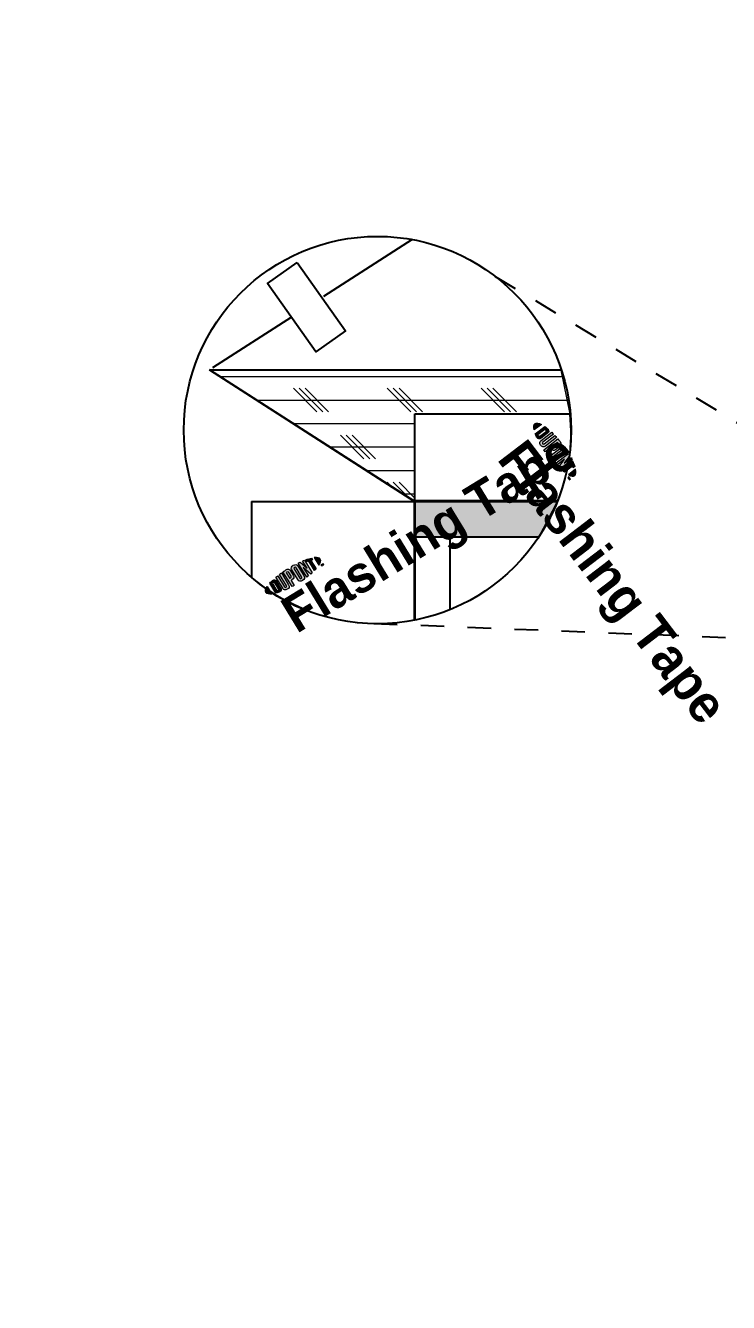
# Model space of a CAD drawing. Header units: inches. Extents: x -24 to 76, y -57 to 19.
# Drawn here: x 42.53 to 46.28, y -2.41 to 4.39 of the extents above; entities that cross this region are included whole.
import ezdxf

# ---------------------------------------------------------------- set-up
doc = ezdxf.new("R2010")
doc.units = ezdxf.units.IN
doc.header["$MEASUREMENT"] = 0
for name, pattern in [('AI-Linetype-54', [0.25, 0.125, -0.125]), ('AI-Linetype-55', [0.25, 0.125, -0.125]), ('AI-Linetype-56', [0.75, 0.5, -0.25])]:
    doc.linetypes.add(name, pattern=pattern)
for name, color, linetype, lineweight in [('.ATI-HATCH', 7, 'Continuous', 0), ('flash hatch', 7, 'Continuous', 0), ('G-ANNO-TTLB', 7, 'Continuous', 0), ('Layer 12', 7, 'Continuous', 0)]:
    doc.layers.add(name, color=color, linetype=linetype, lineweight=lineweight)

# ---------------------------------------------------------------- blocks, each defined once
blk = doc.blocks.new('Block_301')
at = {"layer": 'Layer 12', "true_color": 0x17477e, "transparency": 33554687}
h = blk.add_hatch(color=156, dxfattribs=at)
h.dxf.hatch_style = 2
edge = h.paths.add_edge_path()
edge.add_spline(control_points=[(45.2465, 2.2718), (45.2394, 2.2664), (45.2381, 2.2545), (45.2415, 2.2381), (45.2415, 2.2381), (45.2802, 2.2676), (45.2802, 2.2676), (45.2654, 2.2753), (45.2536, 2.2772), (45.2465, 2.2718)], knot_values=[0, 0, 0, 0, 1, 1, 1, 2, 2, 2, 3, 3, 3, 3], degree=3, periodic=0)
h = blk.add_hatch(color=156, dxfattribs=at)
h.dxf.hatch_style = 2
edge = h.paths.add_edge_path()
edge.add_spline(control_points=[(45.2726, 2.2048), (45.2697, 2.2025), (45.2673, 2.2036), (45.2657, 2.2057), (45.2644, 2.2074), (45.2631, 2.2104), (45.2621, 2.2129), (45.2621, 2.2129), (45.2991, 2.2411), (45.2991, 2.2411), (45.3012, 2.2395), (45.3038, 2.2374), (45.305, 2.2357), (45.3067, 2.2336), (45.307, 2.231), (45.3041, 2.2288), (45.3041, 2.2288), (45.2726, 2.2048), (45.2726, 2.2048)], knot_values=[0, 0, 0, 0, 1, 1, 1, 2, 2, 2, 3, 3, 3, 4, 4, 4, 5, 5, 5, 6, 6, 6, 6], degree=3, periodic=0)
edge = h.paths.add_edge_path()
edge.add_spline(control_points=[(45.3158, 2.2417), (45.3132, 2.245), (45.3085, 2.2491), (45.2992, 2.2558), (45.2992, 2.2558), (45.2479, 2.2167), (45.2479, 2.2167), (45.2514, 2.2072), (45.2545, 2.2003), (45.2571, 2.1969), (45.263, 2.1892), (45.271, 2.1884), (45.2786, 2.1942), (45.2786, 2.1942), (45.3127, 2.2202), (45.3127, 2.2202), (45.3203, 2.226), (45.3217, 2.234), (45.3158, 2.2417)], knot_values=[0, 0, 0, 0, 1, 1, 1, 2, 2, 2, 3, 3, 3, 4, 4, 4, 5, 5, 5, 6, 6, 6, 6], degree=3, periodic=0)
h = blk.add_hatch(color=156, dxfattribs=at)
h.dxf.hatch_style = 2
edge = h.paths.add_edge_path()
edge.add_spline(control_points=[(45.2945, 2.1637), (45.2915, 2.1614), (45.2888, 2.161), (45.2865, 2.1651), (45.2841, 2.1691), (45.2849, 2.1712), (45.2884, 2.1739), (45.2884, 2.1739), (45.3443, 2.2165), (45.3443, 2.2165), (45.3422, 2.2187), (45.3373, 2.2235), (45.3352, 2.2256), (45.3352, 2.2256), (45.2787, 2.1825), (45.2787, 2.1825), (45.2697, 2.1756), (45.2696, 2.1686), (45.2763, 2.1573), (45.2824, 2.147), (45.2916, 2.1449), (45.3016, 2.1525), (45.3016, 2.1525), (45.3613, 2.198), (45.3613, 2.198), (45.3597, 2.1999), (45.3542, 2.206), (45.3524, 2.2079), (45.3524, 2.2079), (45.2945, 2.1637), (45.2945, 2.1637)], knot_values=[0, 0, 0, 0, 1, 1, 1, 2, 2, 2, 3, 3, 3, 4, 4, 4, 5, 5, 5, 6, 6, 6, 7, 7, 7, 8, 8, 8, 9, 9, 9, 10, 10, 10, 10], degree=3, periodic=0)
h = blk.add_hatch(color=156, dxfattribs=at)
h.dxf.hatch_style = 2
edge = h.paths.add_edge_path()
edge.add_spline(control_points=[(45.3484, 2.1439), (45.3451, 2.1415), (45.3426, 2.1414), (45.3393, 2.1456), (45.3393, 2.1456), (45.3365, 2.1493), (45.3365, 2.1493), (45.3365, 2.1493), (45.3662, 2.172), (45.3662, 2.172), (45.3675, 2.1704), (45.3682, 2.1695), (45.3689, 2.1685), (45.3725, 2.1639), (45.3715, 2.1616), (45.3682, 2.1591), (45.3682, 2.1591), (45.3484, 2.1439), (45.3484, 2.1439)], knot_values=[0, 0, 0, 0, 1, 1, 1, 2, 2, 2, 3, 3, 3, 4, 4, 4, 5, 5, 5, 6, 6, 6, 6], degree=3, periodic=0)
edge = h.paths.add_edge_path()
edge.add_spline(control_points=[(45.3799, 2.1759), (45.3785, 2.1777), (45.3732, 2.1843), (45.3681, 2.1901), (45.3681, 2.1901), (45.293, 2.1328), (45.293, 2.1328), (45.2944, 2.1306), (45.2983, 2.1249), (45.3005, 2.1219), (45.3005, 2.1219), (45.3261, 2.1414), (45.3261, 2.1414), (45.3261, 2.1414), (45.3292, 2.1372), (45.3292, 2.1372), (45.3377, 2.1262), (45.3462, 2.1254), (45.3557, 2.1327), (45.3557, 2.1327), (45.3778, 2.1496), (45.3778, 2.1496), (45.3872, 2.1567), (45.3879, 2.1654), (45.3799, 2.1759)], knot_values=[0, 0, 0, 0, 1, 1, 1, 2, 2, 2, 3, 3, 3, 4, 4, 4, 5, 5, 5, 6, 6, 6, 7, 7, 7, 8, 8, 8, 8], degree=3, periodic=0)
h = blk.add_hatch(color=156, dxfattribs=at)
h.dxf.hatch_style = 2
edge = h.paths.add_edge_path()
edge.add_spline(control_points=[(45.3509, 2.0862), (45.3479, 2.0839), (45.3456, 2.0838), (45.3427, 2.0874), (45.3396, 2.0912), (45.3405, 2.0935), (45.3435, 2.0958), (45.3435, 2.0958), (45.3904, 2.1316), (45.3904, 2.1316), (45.3935, 2.1339), (45.396, 2.1342), (45.3988, 2.1302), (45.4015, 2.1264), (45.4007, 2.1242), (45.3977, 2.1219), (45.3977, 2.1219), (45.3509, 2.0862), (45.3509, 2.0862)], knot_values=[0, 0, 0, 0, 1, 1, 1, 2, 2, 2, 3, 3, 3, 4, 4, 4, 5, 5, 5, 6, 6, 6, 6], degree=3, periodic=0)
edge = h.paths.add_edge_path()
edge.add_spline(control_points=[(45.4093, 2.1382), (45.4023, 2.1484), (45.3935, 2.1509), (45.3836, 2.1434), (45.3836, 2.1434), (45.3345, 2.1059), (45.3345, 2.1059), (45.324, 2.0979), (45.3238, 2.0894), (45.3321, 2.0794), (45.3403, 2.0696), (45.3481, 2.0672), (45.3592, 2.0757), (45.3592, 2.0757), (45.4062, 2.1115), (45.4062, 2.1115), (45.4167, 2.1196), (45.4169, 2.1272), (45.4093, 2.1382)], knot_values=[0, 0, 0, 0, 1, 1, 1, 2, 2, 2, 3, 3, 3, 4, 4, 4, 5, 5, 5, 6, 6, 6, 6], degree=3, periodic=0)
h = blk.add_hatch(color=156, dxfattribs=at)
h.dxf.hatch_style = 2
edge = h.paths.add_edge_path()
edge.add_spline(control_points=[(45.4015, 2.0616), (45.4015, 2.0616), (45.4308, 2.1025), (45.4308, 2.1025), (45.4288, 2.106), (45.4263, 2.1102), (45.4243, 2.1133), (45.4243, 2.1133), (45.3522, 2.0583), (45.3522, 2.0583), (45.354, 2.0564), (45.3586, 2.0515), (45.3611, 2.049), (45.3611, 2.049), (45.4029, 2.0823), (45.4029, 2.0823), (45.4029, 2.0823), (45.3716, 2.0388), (45.3716, 2.0388), (45.374, 2.0364), (45.3776, 2.0331), (45.38, 2.0309), (45.38, 2.0309), (45.4434, 2.0793), (45.4434, 2.0793), (45.4419, 2.0823), (45.439, 2.0877), (45.4376, 2.0903), (45.4376, 2.0903), (45.4015, 2.0616), (45.4015, 2.0616)], knot_values=[0, 0, 0, 0, 1, 1, 1, 2, 2, 2, 3, 3, 3, 4, 4, 4, 5, 5, 5, 6, 6, 6, 7, 7, 7, 8, 8, 8, 9, 9, 9, 10, 10, 10, 10], degree=3, periodic=0)
h = blk.add_hatch(color=156, dxfattribs=at)
h.dxf.hatch_style = 2
edge = h.paths.add_edge_path()
edge.add_spline(control_points=[(45.4363, 2.0656), (45.4378, 2.0626), (45.4392, 2.0597), (45.4406, 2.0567), (45.4406, 2.0567), (45.3927, 2.0202), (45.3927, 2.0202), (45.395, 2.0183), (45.3993, 2.0148), (45.4024, 2.0126), (45.4024, 2.0126), (45.4455, 2.0455), (45.4455, 2.0455), (45.4469, 2.0423), (45.4482, 2.0391), (45.4493, 2.0362), (45.4493, 2.0362), (45.4586, 2.0433), (45.4586, 2.0433), (45.4555, 2.0528), (45.4515, 2.0624), (45.4463, 2.0732), (45.4463, 2.0732), (45.4363, 2.0656), (45.4363, 2.0656)], knot_values=[0, 0, 0, 0, 1, 1, 1, 2, 2, 2, 3, 3, 3, 4, 4, 4, 5, 5, 5, 6, 6, 6, 7, 7, 7, 8, 8, 8, 8], degree=3, periodic=0)
h = blk.add_hatch(color=156, dxfattribs=at)
h.dxf.hatch_style = 2
edge = h.paths.add_edge_path()
edge.add_spline(control_points=[(45.4302, 1.9827), (45.4302, 1.9827), (45.4311, 1.9816), (45.4311, 1.9816), (45.4311, 1.9816), (45.4297, 1.9779), (45.4297, 1.9779), (45.4297, 1.9779), (45.4337, 1.9782), (45.4337, 1.9782), (45.4337, 1.9782), (45.4345, 1.9771), (45.4345, 1.9771), (45.4345, 1.9771), (45.4289, 1.9728), (45.4289, 1.9728), (45.4289, 1.9728), (45.4281, 1.9739), (45.4281, 1.9739), (45.4281, 1.9739), (45.4321, 1.9769), (45.4321, 1.9769), (45.4321, 1.9769), (45.4281, 1.9766), (45.4281, 1.9766), (45.4281, 1.9766), (45.428, 1.9767), (45.428, 1.9767), (45.428, 1.9767), (45.4294, 1.9804), (45.4294, 1.9804), (45.4294, 1.9804), (45.4254, 1.9774), (45.4254, 1.9774), (45.4254, 1.9774), (45.4246, 1.9785), (45.4246, 1.9785), (45.4246, 1.9785), (45.4302, 1.9827), (45.4302, 1.9827)], knot_values=[0, 0, 0, 0, 1, 1, 1, 2, 2, 2, 3, 3, 3, 4, 4, 4, 5, 5, 5, 6, 6, 6, 7, 7, 7, 8, 8, 8, 9, 9, 9, 10, 10, 10, 11, 11, 11, 12, 12, 12, 13, 13, 13, 13], degree=3, periodic=0)
edge = h.paths.add_edge_path()
edge.add_spline(control_points=[(45.4262, 1.9859), (45.4262, 1.9859), (45.4249, 1.9877), (45.4249, 1.9877), (45.4249, 1.9877), (45.4259, 1.9884), (45.4259, 1.9884), (45.4259, 1.9884), (45.4293, 1.9839), (45.4293, 1.9839), (45.4293, 1.9839), (45.4283, 1.9832), (45.4283, 1.9832), (45.4283, 1.9832), (45.427, 1.9849), (45.427, 1.9849), (45.427, 1.9849), (45.4224, 1.9814), (45.4224, 1.9814), (45.4224, 1.9814), (45.4216, 1.9824), (45.4216, 1.9824), (45.4216, 1.9824), (45.4262, 1.9859), (45.4262, 1.9859)], knot_values=[0, 0, 0, 0, 1, 1, 1, 2, 2, 2, 3, 3, 3, 4, 4, 4, 5, 5, 5, 6, 6, 6, 7, 7, 7, 8, 8, 8, 8], degree=3, periodic=0)
h = blk.add_hatch(color=156, dxfattribs=at)
h.dxf.hatch_style = 2
edge = h.paths.add_edge_path()
edge.add_spline(control_points=[(45.4578, 1.9949), (45.4507, 1.9894), (45.4388, 1.9913), (45.4239, 1.9989), (45.4239, 1.9989), (45.4627, 2.0285), (45.4627, 2.0285), (45.4662, 2.0122), (45.4648, 2.0002), (45.4578, 1.9949)], knot_values=[0, 0, 0, 0, 1, 1, 1, 2, 2, 2, 3, 3, 3, 3], degree=3, periodic=0)
at = {"layer": 'Layer 12'}
for points, knots in [([(45.2465, 2.2718), (45.2394, 2.2664), (45.2381, 2.2545), (45.2415, 2.2381), (45.2415, 2.2381), (45.2802, 2.2676), (45.2802, 2.2676), (45.2654, 2.2753), (45.2536, 2.2772), (45.2465, 2.2718)], [0, 0, 0, 0, 1, 1, 1, 2, 2, 2, 3, 3, 3, 3]), ([(45.3158, 2.2417), (45.3132, 2.245), (45.3085, 2.2491), (45.2992, 2.2558), (45.2992, 2.2558), (45.2479, 2.2167), (45.2479, 2.2167), (45.2514, 2.2072), (45.2545, 2.2003), (45.2571, 2.1969), (45.263, 2.1892), (45.271, 2.1884), (45.2786, 2.1942), (45.2786, 2.1942), (45.3127, 2.2202), (45.3127, 2.2202), (45.3203, 2.226), (45.3217, 2.234), (45.3158, 2.2417)], [0, 0, 0, 0, 1, 1, 1, 2, 2, 2, 3, 3, 3, 4, 4, 4, 5, 5, 5, 6, 6, 6, 6]), ([(45.2726, 2.2048), (45.2697, 2.2025), (45.2673, 2.2036), (45.2657, 2.2057), (45.2644, 2.2074), (45.2631, 2.2104), (45.2621, 2.2129), (45.2621, 2.2129), (45.2991, 2.2411), (45.2991, 2.2411), (45.3012, 2.2395), (45.3038, 2.2374), (45.305, 2.2357), (45.3067, 2.2336), (45.307, 2.231), (45.3041, 2.2288), (45.3041, 2.2288), (45.2726, 2.2048), (45.2726, 2.2048)], [0, 0, 0, 0, 1, 1, 1, 2, 2, 2, 3, 3, 3, 4, 4, 4, 5, 5, 5, 6, 6, 6, 6]), ([(45.2945, 2.1637), (45.2915, 2.1614), (45.2888, 2.161), (45.2865, 2.1651), (45.2841, 2.1691), (45.2849, 2.1712), (45.2884, 2.1739), (45.2884, 2.1739), (45.3443, 2.2165), (45.3443, 2.2165), (45.3422, 2.2187), (45.3373, 2.2235), (45.3352, 2.2256), (45.3352, 2.2256), (45.2787, 2.1825), (45.2787, 2.1825), (45.2697, 2.1756), (45.2696, 2.1686), (45.2763, 2.1573), (45.2824, 2.147), (45.2916, 2.1449), (45.3016, 2.1525), (45.3016, 2.1525), (45.3613, 2.198), (45.3613, 2.198), (45.3597, 2.1999), (45.3542, 2.206), (45.3524, 2.2079), (45.3524, 2.2079), (45.2945, 2.1637), (45.2945, 2.1637)], [0, 0, 0, 0, 1, 1, 1, 2, 2, 2, 3, 3, 3, 4, 4, 4, 5, 5, 5, 6, 6, 6, 7, 7, 7, 8, 8, 8, 9, 9, 9, 10, 10, 10, 10]), ([(45.3799, 2.1759), (45.3785, 2.1777), (45.3732, 2.1843), (45.3681, 2.1901), (45.3681, 2.1901), (45.293, 2.1328), (45.293, 2.1328), (45.2944, 2.1306), (45.2983, 2.1249), (45.3005, 2.1219), (45.3005, 2.1219), (45.3261, 2.1414), (45.3261, 2.1414), (45.3261, 2.1414), (45.3292, 2.1372), (45.3292, 2.1372), (45.3377, 2.1262), (45.3462, 2.1254), (45.3557, 2.1327), (45.3557, 2.1327), (45.3778, 2.1496), (45.3778, 2.1496), (45.3872, 2.1567), (45.3879, 2.1654), (45.3799, 2.1759)], [0, 0, 0, 0, 1, 1, 1, 2, 2, 2, 3, 3, 3, 4, 4, 4, 5, 5, 5, 6, 6, 6, 7, 7, 7, 8, 8, 8, 8]), ([(45.4093, 2.1382), (45.4023, 2.1484), (45.3935, 2.1509), (45.3836, 2.1434), (45.3836, 2.1434), (45.3345, 2.1059), (45.3345, 2.1059), (45.324, 2.0979), (45.3238, 2.0894), (45.3321, 2.0794), (45.3403, 2.0696), (45.3481, 2.0672), (45.3592, 2.0757), (45.3592, 2.0757), (45.4062, 2.1115), (45.4062, 2.1115), (45.4167, 2.1196), (45.4169, 2.1272), (45.4093, 2.1382)], [0, 0, 0, 0, 1, 1, 1, 2, 2, 2, 3, 3, 3, 4, 4, 4, 5, 5, 5, 6, 6, 6, 6]), ([(45.3484, 2.1439), (45.3451, 2.1415), (45.3426, 2.1414), (45.3393, 2.1456), (45.3393, 2.1456), (45.3365, 2.1493), (45.3365, 2.1493), (45.3365, 2.1493), (45.3662, 2.172), (45.3662, 2.172), (45.3675, 2.1704), (45.3682, 2.1695), (45.3689, 2.1685), (45.3725, 2.1639), (45.3715, 2.1616), (45.3682, 2.1591), (45.3682, 2.1591), (45.3484, 2.1439), (45.3484, 2.1439)], [0, 0, 0, 0, 1, 1, 1, 2, 2, 2, 3, 3, 3, 4, 4, 4, 5, 5, 5, 6, 6, 6, 6]), ([(45.3509, 2.0862), (45.3479, 2.0839), (45.3456, 2.0838), (45.3427, 2.0874), (45.3396, 2.0912), (45.3405, 2.0935), (45.3435, 2.0958), (45.3435, 2.0958), (45.3904, 2.1316), (45.3904, 2.1316), (45.3935, 2.1339), (45.396, 2.1342), (45.3988, 2.1302), (45.4015, 2.1264), (45.4007, 2.1242), (45.3977, 2.1219), (45.3977, 2.1219), (45.3509, 2.0862), (45.3509, 2.0862)], [0, 0, 0, 0, 1, 1, 1, 2, 2, 2, 3, 3, 3, 4, 4, 4, 5, 5, 5, 6, 6, 6, 6]), ([(45.4015, 2.0616), (45.4015, 2.0616), (45.4308, 2.1025), (45.4308, 2.1025), (45.4288, 2.106), (45.4263, 2.1102), (45.4243, 2.1133), (45.4243, 2.1133), (45.3522, 2.0583), (45.3522, 2.0583), (45.354, 2.0564), (45.3586, 2.0515), (45.3611, 2.049), (45.3611, 2.049), (45.4029, 2.0823), (45.4029, 2.0823), (45.4029, 2.0823), (45.3716, 2.0388), (45.3716, 2.0388), (45.374, 2.0364), (45.3776, 2.0331), (45.38, 2.0309), (45.38, 2.0309), (45.4434, 2.0793), (45.4434, 2.0793), (45.4419, 2.0823), (45.439, 2.0877), (45.4376, 2.0903), (45.4376, 2.0903), (45.4015, 2.0616), (45.4015, 2.0616)], [0, 0, 0, 0, 1, 1, 1, 2, 2, 2, 3, 3, 3, 4, 4, 4, 5, 5, 5, 6, 6, 6, 7, 7, 7, 8, 8, 8, 9, 9, 9, 10, 10, 10, 10]), ([(45.4363, 2.0656), (45.4378, 2.0626), (45.4392, 2.0597), (45.4406, 2.0567), (45.4406, 2.0567), (45.3927, 2.0202), (45.3927, 2.0202), (45.395, 2.0183), (45.3993, 2.0148), (45.4024, 2.0126), (45.4024, 2.0126), (45.4455, 2.0455), (45.4455, 2.0455), (45.4469, 2.0423), (45.4482, 2.0391), (45.4493, 2.0362), (45.4493, 2.0362), (45.4586, 2.0433), (45.4586, 2.0433), (45.4555, 2.0528), (45.4515, 2.0624), (45.4463, 2.0732), (45.4463, 2.0732), (45.4363, 2.0656), (45.4363, 2.0656)], [0, 0, 0, 0, 1, 1, 1, 2, 2, 2, 3, 3, 3, 4, 4, 4, 5, 5, 5, 6, 6, 6, 7, 7, 7, 8, 8, 8, 8]), ([(45.4262, 1.9859), (45.4262, 1.9859), (45.4249, 1.9877), (45.4249, 1.9877), (45.4249, 1.9877), (45.4259, 1.9884), (45.4259, 1.9884), (45.4259, 1.9884), (45.4293, 1.9839), (45.4293, 1.9839), (45.4293, 1.9839), (45.4283, 1.9832), (45.4283, 1.9832), (45.4283, 1.9832), (45.427, 1.9849), (45.427, 1.9849), (45.427, 1.9849), (45.4224, 1.9814), (45.4224, 1.9814), (45.4224, 1.9814), (45.4216, 1.9824), (45.4216, 1.9824), (45.4216, 1.9824), (45.4262, 1.9859), (45.4262, 1.9859)], [0, 0, 0, 0, 1, 1, 1, 2, 2, 2, 3, 3, 3, 4, 4, 4, 5, 5, 5, 6, 6, 6, 7, 7, 7, 8, 8, 8, 8]), ([(45.4578, 1.9949), (45.4507, 1.9894), (45.4388, 1.9913), (45.4239, 1.9989), (45.4239, 1.9989), (45.4627, 2.0285), (45.4627, 2.0285), (45.4662, 2.0122), (45.4648, 2.0002), (45.4578, 1.9949)], [0, 0, 0, 0, 1, 1, 1, 2, 2, 2, 3, 3, 3, 3]), ([(45.4302, 1.9827), (45.4302, 1.9827), (45.4311, 1.9816), (45.4311, 1.9816), (45.4311, 1.9816), (45.4297, 1.9779), (45.4297, 1.9779), (45.4297, 1.9779), (45.4337, 1.9782), (45.4337, 1.9782), (45.4337, 1.9782), (45.4345, 1.9771), (45.4345, 1.9771), (45.4345, 1.9771), (45.4289, 1.9728), (45.4289, 1.9728), (45.4289, 1.9728), (45.4281, 1.9739), (45.4281, 1.9739), (45.4281, 1.9739), (45.4321, 1.9769), (45.4321, 1.9769), (45.4321, 1.9769), (45.4281, 1.9766), (45.4281, 1.9766), (45.4281, 1.9766), (45.428, 1.9767), (45.428, 1.9767), (45.428, 1.9767), (45.4294, 1.9804), (45.4294, 1.9804), (45.4294, 1.9804), (45.4254, 1.9774), (45.4254, 1.9774), (45.4254, 1.9774), (45.4246, 1.9785), (45.4246, 1.9785), (45.4246, 1.9785), (45.4302, 1.9827), (45.4302, 1.9827)], [0, 0, 0, 0, 1, 1, 1, 2, 2, 2, 3, 3, 3, 4, 4, 4, 5, 5, 5, 6, 6, 6, 7, 7, 7, 8, 8, 8, 9, 9, 9, 10, 10, 10, 11, 11, 11, 12, 12, 12, 13, 13, 13, 13])]:
    blk.add_open_spline(points, degree=3, knots=knots, dxfattribs=at)
blk = doc.blocks.new('Block_300')
at = {"layer": 'Layer 12'}
blk.add_blockref('Block_301', (0, 0), dxfattribs=at)
at = {"layer": 'Layer 12', "insert": (44.9907, 2.0453), "char_height": 0.2, "attachment_point": 7, "rotation": 307.33537}
blk.add_mtext('\\C156;\\c8275735;\\FDiodrum Semibold|b1|i0|c1;\\H0.199716;\\W1.000001;Flashing Tape', dxfattribs=at)
blk = doc.blocks.new('Block_299')
at = {"layer": 'Layer 12'}
blk.add_open_spline([(45.3652, 1.8645), (45.3652, 1.8645), (44.6059, 1.8645), (44.6059, 1.8645), (44.6059, 1.8645), (44.6059, 2.3237), (44.6059, 2.3237), (44.6059, 2.3237), (45.4308, 2.3237), (45.4308, 2.3237), (45.448, 2.163), (45.4259, 1.9884), (45.3652, 1.8645)], degree=3, knots=[0, 0, 0, 0, 1, 1, 1, 2, 2, 2, 3, 3, 3, 4, 4, 4, 4], dxfattribs=at)
blk.add_blockref('Block_300', (0, 0), dxfattribs=at)
blk = doc.blocks.new('Block_503')
at = {"layer": '.ATI-HATCH'}
blk.add_lwpolyline([(45.4333, 2.3216), (45.3856, 2.5566), (43.512, 2.5566), (44.6048, 1.8549), (44.6048, 2.3216)], close=True, dxfattribs=at)
at = {"layer": '.ATI-HATCH', "color": 243, "lineweight": 0, "true_color": 0xcc667f}
for points in [[(43.5653, 2.5224), (43.5653, 2.5224), (45.3961, 2.5224), (45.3961, 2.5224)], [(44.0846, 2.3349), (44.0846, 2.3349), (43.9596, 2.4599), (43.9596, 2.4599)], [(44.1159, 2.3349), (44.1159, 2.3349), (43.9909, 2.4599), (43.9909, 2.4599)], [(44.1471, 2.3349), (44.1471, 2.3349), (44.0221, 2.4599), (44.0221, 2.4599)], [(44.5846, 2.3349), (44.5846, 2.3349), (44.4596, 2.4599), (44.4596, 2.4599)], [(44.6159, 2.3349), (44.6159, 2.3349), (44.4909, 2.4599), (44.4909, 2.4599)], [(44.6471, 2.3349), (44.6471, 2.3349), (44.5221, 2.4599), (44.5221, 2.4599)], [(45.0846, 2.3349), (45.0846, 2.3349), (44.9596, 2.4599), (44.9596, 2.4599)], [(45.1159, 2.3349), (45.1159, 2.3349), (44.9909, 2.4599), (44.9909, 2.4599)], [(45.1471, 2.3349), (45.1471, 2.3349), (45.0221, 2.4599), (45.0221, 2.4599)], [(43.76, 2.3974), (43.76, 2.3974), (45.4241, 2.3974), (45.4241, 2.3974)], [(43.9547, 2.2724), (43.9547, 2.2724), (44.6048, 2.2724), (44.6048, 2.2724)], [(44.3346, 2.0849), (44.3346, 2.0849), (44.2096, 2.2099), (44.2096, 2.2099)], [(44.3659, 2.0849), (44.3659, 2.0849), (44.2409, 2.2099), (44.2409, 2.2099)], [(44.3971, 2.0849), (44.3971, 2.0849), (44.2721, 2.2099), (44.2721, 2.2099)], [(44.1493, 2.1474), (44.1493, 2.1474), (44.6048, 2.1474), (44.6048, 2.1474)], [(44.344, 2.0224), (44.344, 2.0224), (44.6048, 2.0224), (44.6048, 2.0224)], [(44.4923, 1.9271), (44.4923, 1.9271), (44.4596, 1.9599), (44.4596, 1.9599)], [(44.5797, 1.8711), (44.5797, 1.8711), (44.4909, 1.9599), (44.4909, 1.9599)], [(44.6048, 1.8771), (44.6048, 1.8771), (44.5221, 1.9599), (44.5221, 1.9599)], [(44.5387, 1.8974), (44.5387, 1.8974), (44.6048, 1.8974), (44.6048, 1.8974)]]:
    blk.add_open_spline(points, degree=3, dxfattribs=at)
blk = doc.blocks.new('Block_524')
at = {"layer": '.ATI-HATCH', "true_color": 0x17477e, "transparency": 33554687}
h = blk.add_hatch(color=156, dxfattribs=at)
h.dxf.hatch_style = 2
edge = h.paths.add_edge_path()
edge.add_spline(control_points=[(43.947, 1.4589), (43.9491, 1.4555), (43.949, 1.453), (43.9445, 1.4503), (43.9445, 1.4503), (43.9406, 1.4479), (43.9406, 1.4479), (43.9406, 1.4479), (43.9216, 1.479), (43.9216, 1.479), (43.9233, 1.4801), (43.9242, 1.4807), (43.9252, 1.4813), (43.9301, 1.4843), (43.9322, 1.4831), (43.9344, 1.4796), (43.9344, 1.4796), (43.947, 1.4589), (43.947, 1.4589)], knot_values=[0, 0, 0, 0, 1, 1, 1, 2, 2, 2, 3, 3, 3, 4, 4, 4, 5, 5, 5, 6, 6, 6, 6], degree=3, periodic=0)
edge = h.paths.add_edge_path()
edge.add_spline(control_points=[(43.9192, 1.4927), (43.9172, 1.4916), (43.9104, 1.487), (43.9041, 1.4827), (43.9041, 1.4827), (43.9523, 1.4039), (43.9523, 1.4039), (43.9545, 1.4051), (43.9605, 1.4083), (43.9637, 1.4102), (43.9637, 1.4102), (43.9473, 1.4369), (43.9473, 1.4369), (43.9473, 1.4369), (43.9516, 1.4396), (43.9516, 1.4396), (43.9632, 1.4467), (43.9648, 1.4548), (43.9587, 1.4649), (43.9587, 1.4649), (43.9446, 1.4881), (43.9446, 1.4881), (43.9386, 1.4979), (43.9302, 1.4994), (43.9192, 1.4927)], knot_values=[0, 0, 0, 0, 1, 1, 1, 2, 2, 2, 3, 3, 3, 4, 4, 4, 5, 5, 5, 6, 6, 6, 7, 7, 7, 8, 8, 8, 8], degree=3, periodic=0)
h = blk.add_hatch(color=156, dxfattribs=at)
h.dxf.hatch_style = 2
edge = h.paths.add_edge_path()
edge.add_spline(control_points=[(44.0034, 1.4555), (44.0053, 1.4524), (44.0053, 1.4501), (44.0014, 1.4476), (43.9974, 1.445), (43.9953, 1.4461), (43.9933, 1.4493), (43.9933, 1.4493), (43.9633, 1.4985), (43.9633, 1.4985), (43.9613, 1.5017), (43.9613, 1.5041), (43.9654, 1.5065), (43.9694, 1.5088), (43.9715, 1.5077), (43.9734, 1.5046), (43.9734, 1.5046), (44.0034, 1.4555), (44.0034, 1.4555)], knot_values=[0, 0, 0, 0, 1, 1, 1, 2, 2, 2, 3, 3, 3, 4, 4, 4, 5, 5, 5, 6, 6, 6, 6], degree=3, periodic=0)
edge = h.paths.add_edge_path()
edge.add_spline(control_points=[(43.9587, 1.5175), (43.9481, 1.5117), (43.9448, 1.5035), (43.9511, 1.4931), (43.9511, 1.4931), (43.9826, 1.4415), (43.9826, 1.4415), (43.9893, 1.4306), (43.9976, 1.4295), (44.0082, 1.4366), (44.0185, 1.4435), (44.0216, 1.4509), (44.0144, 1.4626), (44.0144, 1.4626), (43.9844, 1.5118), (43.9844, 1.5118), (43.9776, 1.5229), (43.9702, 1.5238), (43.9587, 1.5175)], knot_values=[0, 0, 0, 0, 1, 1, 1, 2, 2, 2, 3, 3, 3, 4, 4, 4, 5, 5, 5, 6, 6, 6, 6], degree=3, periodic=0)
h = blk.add_hatch(color=156, dxfattribs=at)
h.dxf.hatch_style = 2
edge = h.paths.add_edge_path()
edge.add_spline(control_points=[(44.0324, 1.5022), (44.0324, 1.5022), (43.9956, 1.5348), (43.9956, 1.5348), (43.992, 1.5332), (43.9877, 1.5312), (43.9844, 1.5296), (43.9844, 1.5296), (44.0306, 1.4539), (44.0306, 1.4539), (44.0327, 1.4555), (44.0379, 1.4595), (44.0405, 1.4617), (44.0405, 1.4617), (44.0124, 1.5057), (44.0124, 1.5057), (44.0124, 1.5057), (44.0516, 1.4708), (44.0516, 1.4708), (44.0541, 1.4729), (44.0577, 1.4761), (44.06, 1.4782), (44.06, 1.4782), (44.0194, 1.5447), (44.0194, 1.5447), (44.0163, 1.5435), (44.0108, 1.5413), (44.0082, 1.5402), (44.0082, 1.5402), (44.0324, 1.5022), (44.0324, 1.5022)], knot_values=[0, 0, 0, 0, 1, 1, 1, 2, 2, 2, 3, 3, 3, 4, 4, 4, 5, 5, 5, 6, 6, 6, 7, 7, 7, 8, 8, 8, 9, 9, 9, 10, 10, 10, 10], degree=3, periodic=0)
h = blk.add_hatch(color=156, dxfattribs=at)
h.dxf.hatch_style = 2
edge = h.paths.add_edge_path()
edge.add_spline(control_points=[(44.032, 1.5364), (44.0351, 1.5376), (44.0381, 1.5387), (44.0411, 1.5397), (44.0411, 1.5397), (44.0718, 1.4894), (44.0718, 1.4894), (44.0739, 1.4915), (44.0776, 1.4954), (44.0801, 1.4981), (44.0801, 1.4981), (44.0524, 1.5434), (44.0524, 1.5434), (44.0558, 1.5444), (44.0589, 1.5453), (44.0619, 1.5461), (44.0619, 1.5461), (44.0559, 1.5558), (44.0559, 1.5558), (44.0464, 1.5538), (44.0367, 1.5509), (44.0256, 1.5469), (44.0256, 1.5469), (44.032, 1.5364), (44.032, 1.5364)], knot_values=[0, 0, 0, 0, 1, 1, 1, 2, 2, 2, 3, 3, 3, 4, 4, 4, 5, 5, 5, 6, 6, 6, 7, 7, 7, 8, 8, 8, 8], degree=3, periodic=0)
h = blk.add_hatch(color=156, dxfattribs=at)
h.dxf.hatch_style = 2
edge = h.paths.add_edge_path()
edge.add_spline(control_points=[(44.1029, 1.5502), (44.1075, 1.5428), (44.1045, 1.5314), (44.0956, 1.5177), (44.0956, 1.5177), (44.0707, 1.5583), (44.0707, 1.5583), (44.087, 1.5601), (44.0984, 1.5576), (44.1029, 1.5502)], knot_values=[0, 0, 0, 0, 1, 1, 1, 2, 2, 2, 3, 3, 3, 3], degree=3, periodic=0)
h = blk.add_hatch(color=156, dxfattribs=at)
h.dxf.hatch_style = 2
edge = h.paths.add_edge_path()
edge.add_spline(control_points=[(44.112, 1.5222), (44.112, 1.5222), (44.1132, 1.5229), (44.1132, 1.5229), (44.1132, 1.5229), (44.1166, 1.5212), (44.1166, 1.5212), (44.1166, 1.5212), (44.1167, 1.5251), (44.1167, 1.5251), (44.1167, 1.5251), (44.1178, 1.5258), (44.1178, 1.5258), (44.1178, 1.5258), (44.1214, 1.5199), (44.1214, 1.5199), (44.1214, 1.5199), (44.1203, 1.5193), (44.1203, 1.5193), (44.1203, 1.5193), (44.1178, 1.5234), (44.1178, 1.5234), (44.1178, 1.5234), (44.1177, 1.5195), (44.1177, 1.5195), (44.1177, 1.5195), (44.1176, 1.5195), (44.1176, 1.5195), (44.1176, 1.5195), (44.1141, 1.5211), (44.1141, 1.5211), (44.1141, 1.5211), (44.1166, 1.517), (44.1166, 1.517), (44.1166, 1.517), (44.1155, 1.5163), (44.1155, 1.5163), (44.1155, 1.5163), (44.112, 1.5222), (44.112, 1.5222)], knot_values=[0, 0, 0, 0, 1, 1, 1, 2, 2, 2, 3, 3, 3, 4, 4, 4, 5, 5, 5, 6, 6, 6, 7, 7, 7, 8, 8, 8, 9, 9, 9, 10, 10, 10, 11, 11, 11, 12, 12, 12, 13, 13, 13, 13], degree=3, periodic=0)
edge = h.paths.add_edge_path()
edge.add_spline(control_points=[(44.1084, 1.5186), (44.1084, 1.5186), (44.1066, 1.5175), (44.1066, 1.5175), (44.1066, 1.5175), (44.106, 1.5185), (44.106, 1.5185), (44.106, 1.5185), (44.1107, 1.5214), (44.1107, 1.5214), (44.1107, 1.5214), (44.1113, 1.5204), (44.1113, 1.5204), (44.1113, 1.5204), (44.1095, 1.5193), (44.1095, 1.5193), (44.1095, 1.5193), (44.1125, 1.5145), (44.1125, 1.5145), (44.1125, 1.5145), (44.1114, 1.5138), (44.1114, 1.5138), (44.1114, 1.5138), (44.1084, 1.5186), (44.1084, 1.5186)], knot_values=[0, 0, 0, 0, 1, 1, 1, 2, 2, 2, 3, 3, 3, 4, 4, 4, 5, 5, 5, 6, 6, 6, 7, 7, 7, 8, 8, 8, 8], degree=3, periodic=0)
h = blk.add_hatch(color=156, dxfattribs=at)
h.dxf.hatch_style = 2
edge = h.paths.add_edge_path()
edge.add_spline(control_points=[(43.8803, 1.3914), (43.8822, 1.3883), (43.881, 1.3861), (43.8787, 1.3847), (43.877, 1.3837), (43.8739, 1.3827), (43.8713, 1.3819), (43.8713, 1.3819), (43.8476, 1.4207), (43.8476, 1.4207), (43.8495, 1.4227), (43.8518, 1.4249), (43.8535, 1.426), (43.8558, 1.4274), (43.8583, 1.4275), (43.8602, 1.4244), (43.8602, 1.4244), (43.8803, 1.3914), (43.8803, 1.3914)], knot_values=[0, 0, 0, 0, 1, 1, 1, 2, 2, 2, 3, 3, 3, 4, 4, 4, 5, 5, 5, 6, 6, 6, 6], degree=3, periodic=0)
edge = h.paths.add_edge_path()
edge.add_spline(control_points=[(43.8488, 1.437), (43.8453, 1.4349), (43.8408, 1.4307), (43.8334, 1.4223), (43.8334, 1.4223), (43.8662, 1.3685), (43.8662, 1.3685), (43.8758, 1.371), (43.8829, 1.3733), (43.8864, 1.3755), (43.8945, 1.3804), (43.896, 1.3882), (43.8912, 1.3961), (43.8912, 1.3961), (43.8693, 1.4319), (43.8693, 1.4319), (43.8645, 1.4398), (43.8569, 1.442), (43.8488, 1.437)], knot_values=[0, 0, 0, 0, 1, 1, 1, 2, 2, 2, 3, 3, 3, 4, 4, 4, 5, 5, 5, 6, 6, 6, 6], degree=3, periodic=0)
h = blk.add_hatch(color=156, dxfattribs=at)
h.dxf.hatch_style = 2
edge = h.paths.add_edge_path()
edge.add_spline(control_points=[(43.9224, 1.4085), (43.9243, 1.4054), (43.9244, 1.4027), (43.9203, 1.4008), (43.9162, 1.399), (43.9142, 1.4), (43.9119, 1.4036), (43.9119, 1.4036), (43.8761, 1.4622), (43.8761, 1.4622), (43.8738, 1.4604), (43.8686, 1.4561), (43.8664, 1.4543), (43.8664, 1.4543), (43.9026, 1.3951), (43.9026, 1.3951), (43.9083, 1.3856), (43.9152, 1.3848), (43.9268, 1.3902), (43.9374, 1.3951), (43.9405, 1.4038), (43.934, 1.4143), (43.934, 1.4143), (43.8958, 1.4769), (43.8958, 1.4769), (43.8938, 1.4755), (43.8874, 1.4708), (43.8853, 1.4692), (43.8853, 1.4692), (43.9224, 1.4085), (43.9224, 1.4085)], knot_values=[0, 0, 0, 0, 1, 1, 1, 2, 2, 2, 3, 3, 3, 4, 4, 4, 5, 5, 5, 6, 6, 6, 7, 7, 7, 8, 8, 8, 9, 9, 9, 10, 10, 10, 10], degree=3, periodic=0)
h = blk.add_hatch(color=156, dxfattribs=at)
h.dxf.hatch_style = 2
edge = h.paths.add_edge_path()
edge.add_spline(control_points=[(43.8125, 1.3728), (43.8171, 1.3653), (43.8285, 1.3628), (43.8448, 1.3645), (43.8448, 1.3645), (43.82, 1.4051), (43.82, 1.4051), (43.811, 1.3915), (43.808, 1.3802), (43.8125, 1.3728)], knot_values=[0, 0, 0, 0, 1, 1, 1, 2, 2, 2, 3, 3, 3, 3], degree=3, periodic=0)
at = {"layer": '.ATI-HATCH'}
for points, knots in [([(43.9192, 1.4927), (43.9172, 1.4916), (43.9104, 1.487), (43.9041, 1.4827), (43.9041, 1.4827), (43.9523, 1.4039), (43.9523, 1.4039), (43.9545, 1.4051), (43.9605, 1.4083), (43.9637, 1.4102), (43.9637, 1.4102), (43.9473, 1.4369), (43.9473, 1.4369), (43.9473, 1.4369), (43.9516, 1.4396), (43.9516, 1.4396), (43.9632, 1.4467), (43.9648, 1.4548), (43.9587, 1.4649), (43.9587, 1.4649), (43.9446, 1.4881), (43.9446, 1.4881), (43.9386, 1.4979), (43.9302, 1.4994), (43.9192, 1.4927)], [0, 0, 0, 0, 1, 1, 1, 2, 2, 2, 3, 3, 3, 4, 4, 4, 5, 5, 5, 6, 6, 6, 7, 7, 7, 8, 8, 8, 8]), ([(43.9587, 1.5175), (43.9481, 1.5117), (43.9448, 1.5035), (43.9511, 1.4931), (43.9511, 1.4931), (43.9826, 1.4415), (43.9826, 1.4415), (43.9893, 1.4306), (43.9976, 1.4295), (44.0082, 1.4366), (44.0185, 1.4435), (44.0216, 1.4509), (44.0144, 1.4626), (44.0144, 1.4626), (43.9844, 1.5118), (43.9844, 1.5118), (43.9776, 1.5229), (43.9702, 1.5238), (43.9587, 1.5175)], [0, 0, 0, 0, 1, 1, 1, 2, 2, 2, 3, 3, 3, 4, 4, 4, 5, 5, 5, 6, 6, 6, 6]), ([(44.0034, 1.4555), (44.0053, 1.4524), (44.0053, 1.4501), (44.0014, 1.4476), (43.9974, 1.445), (43.9953, 1.4461), (43.9933, 1.4493), (43.9933, 1.4493), (43.9633, 1.4985), (43.9633, 1.4985), (43.9613, 1.5017), (43.9613, 1.5041), (43.9654, 1.5065), (43.9694, 1.5088), (43.9715, 1.5077), (43.9734, 1.5046), (43.9734, 1.5046), (44.0034, 1.4555), (44.0034, 1.4555)], [0, 0, 0, 0, 1, 1, 1, 2, 2, 2, 3, 3, 3, 4, 4, 4, 5, 5, 5, 6, 6, 6, 6]), ([(44.0324, 1.5022), (44.0324, 1.5022), (43.9956, 1.5348), (43.9956, 1.5348), (43.992, 1.5332), (43.9877, 1.5312), (43.9844, 1.5296), (43.9844, 1.5296), (44.0306, 1.4539), (44.0306, 1.4539), (44.0327, 1.4555), (44.0379, 1.4595), (44.0405, 1.4617), (44.0405, 1.4617), (44.0124, 1.5057), (44.0124, 1.5057), (44.0124, 1.5057), (44.0516, 1.4708), (44.0516, 1.4708), (44.0541, 1.4729), (44.0577, 1.4761), (44.06, 1.4782), (44.06, 1.4782), (44.0194, 1.5447), (44.0194, 1.5447), (44.0163, 1.5435), (44.0108, 1.5413), (44.0082, 1.5402), (44.0082, 1.5402), (44.0324, 1.5022), (44.0324, 1.5022)], [0, 0, 0, 0, 1, 1, 1, 2, 2, 2, 3, 3, 3, 4, 4, 4, 5, 5, 5, 6, 6, 6, 7, 7, 7, 8, 8, 8, 9, 9, 9, 10, 10, 10, 10]), ([(44.032, 1.5364), (44.0351, 1.5376), (44.0381, 1.5387), (44.0411, 1.5397), (44.0411, 1.5397), (44.0718, 1.4894), (44.0718, 1.4894), (44.0739, 1.4915), (44.0776, 1.4954), (44.0801, 1.4981), (44.0801, 1.4981), (44.0524, 1.5434), (44.0524, 1.5434), (44.0558, 1.5444), (44.0589, 1.5453), (44.0619, 1.5461), (44.0619, 1.5461), (44.0559, 1.5558), (44.0559, 1.5558), (44.0464, 1.5538), (44.0367, 1.5509), (44.0256, 1.5469), (44.0256, 1.5469), (44.032, 1.5364), (44.032, 1.5364)], [0, 0, 0, 0, 1, 1, 1, 2, 2, 2, 3, 3, 3, 4, 4, 4, 5, 5, 5, 6, 6, 6, 7, 7, 7, 8, 8, 8, 8]), ([(44.1029, 1.5502), (44.1075, 1.5428), (44.1045, 1.5314), (44.0956, 1.5177), (44.0956, 1.5177), (44.0707, 1.5583), (44.0707, 1.5583), (44.087, 1.5601), (44.0984, 1.5576), (44.1029, 1.5502)], [0, 0, 0, 0, 1, 1, 1, 2, 2, 2, 3, 3, 3, 3]), ([(44.1084, 1.5186), (44.1084, 1.5186), (44.1066, 1.5175), (44.1066, 1.5175), (44.1066, 1.5175), (44.106, 1.5185), (44.106, 1.5185), (44.106, 1.5185), (44.1107, 1.5214), (44.1107, 1.5214), (44.1107, 1.5214), (44.1113, 1.5204), (44.1113, 1.5204), (44.1113, 1.5204), (44.1095, 1.5193), (44.1095, 1.5193), (44.1095, 1.5193), (44.1125, 1.5145), (44.1125, 1.5145), (44.1125, 1.5145), (44.1114, 1.5138), (44.1114, 1.5138), (44.1114, 1.5138), (44.1084, 1.5186), (44.1084, 1.5186)], [0, 0, 0, 0, 1, 1, 1, 2, 2, 2, 3, 3, 3, 4, 4, 4, 5, 5, 5, 6, 6, 6, 7, 7, 7, 8, 8, 8, 8]), ([(44.112, 1.5222), (44.112, 1.5222), (44.1132, 1.5229), (44.1132, 1.5229), (44.1132, 1.5229), (44.1166, 1.5212), (44.1166, 1.5212), (44.1166, 1.5212), (44.1167, 1.5251), (44.1167, 1.5251), (44.1167, 1.5251), (44.1178, 1.5258), (44.1178, 1.5258), (44.1178, 1.5258), (44.1214, 1.5199), (44.1214, 1.5199), (44.1214, 1.5199), (44.1203, 1.5193), (44.1203, 1.5193), (44.1203, 1.5193), (44.1178, 1.5234), (44.1178, 1.5234), (44.1178, 1.5234), (44.1177, 1.5195), (44.1177, 1.5195), (44.1177, 1.5195), (44.1176, 1.5195), (44.1176, 1.5195), (44.1176, 1.5195), (44.1141, 1.5211), (44.1141, 1.5211), (44.1141, 1.5211), (44.1166, 1.517), (44.1166, 1.517), (44.1166, 1.517), (44.1155, 1.5163), (44.1155, 1.5163), (44.1155, 1.5163), (44.112, 1.5222), (44.112, 1.5222)], [0, 0, 0, 0, 1, 1, 1, 2, 2, 2, 3, 3, 3, 4, 4, 4, 5, 5, 5, 6, 6, 6, 7, 7, 7, 8, 8, 8, 9, 9, 9, 10, 10, 10, 11, 11, 11, 12, 12, 12, 13, 13, 13, 13]), ([(43.8488, 1.437), (43.8453, 1.4349), (43.8408, 1.4307), (43.8334, 1.4223), (43.8334, 1.4223), (43.8662, 1.3685), (43.8662, 1.3685), (43.8758, 1.371), (43.8829, 1.3733), (43.8864, 1.3755), (43.8945, 1.3804), (43.896, 1.3882), (43.8912, 1.3961), (43.8912, 1.3961), (43.8693, 1.4319), (43.8693, 1.4319), (43.8645, 1.4398), (43.8569, 1.442), (43.8488, 1.437)], [0, 0, 0, 0, 1, 1, 1, 2, 2, 2, 3, 3, 3, 4, 4, 4, 5, 5, 5, 6, 6, 6, 6]), ([(43.9224, 1.4085), (43.9243, 1.4054), (43.9244, 1.4027), (43.9203, 1.4008), (43.9162, 1.399), (43.9142, 1.4), (43.9119, 1.4036), (43.9119, 1.4036), (43.8761, 1.4622), (43.8761, 1.4622), (43.8738, 1.4604), (43.8686, 1.4561), (43.8664, 1.4543), (43.8664, 1.4543), (43.9026, 1.3951), (43.9026, 1.3951), (43.9083, 1.3856), (43.9152, 1.3848), (43.9268, 1.3902), (43.9374, 1.3951), (43.9405, 1.4038), (43.934, 1.4143), (43.934, 1.4143), (43.8958, 1.4769), (43.8958, 1.4769), (43.8938, 1.4755), (43.8874, 1.4708), (43.8853, 1.4692), (43.8853, 1.4692), (43.9224, 1.4085), (43.9224, 1.4085)], [0, 0, 0, 0, 1, 1, 1, 2, 2, 2, 3, 3, 3, 4, 4, 4, 5, 5, 5, 6, 6, 6, 7, 7, 7, 8, 8, 8, 9, 9, 9, 10, 10, 10, 10]), ([(43.947, 1.4589), (43.9491, 1.4555), (43.949, 1.453), (43.9445, 1.4503), (43.9445, 1.4503), (43.9406, 1.4479), (43.9406, 1.4479), (43.9406, 1.4479), (43.9216, 1.479), (43.9216, 1.479), (43.9233, 1.4801), (43.9242, 1.4807), (43.9252, 1.4813), (43.9301, 1.4843), (43.9322, 1.4831), (43.9344, 1.4796), (43.9344, 1.4796), (43.947, 1.4589), (43.947, 1.4589)], [0, 0, 0, 0, 1, 1, 1, 2, 2, 2, 3, 3, 3, 4, 4, 4, 5, 5, 5, 6, 6, 6, 6]), ([(43.8125, 1.3728), (43.8171, 1.3653), (43.8285, 1.3628), (43.8448, 1.3645), (43.8448, 1.3645), (43.82, 1.4051), (43.82, 1.4051), (43.811, 1.3915), (43.808, 1.3802), (43.8125, 1.3728)], [0, 0, 0, 0, 1, 1, 1, 2, 2, 2, 3, 3, 3, 3]), ([(43.8803, 1.3914), (43.8822, 1.3883), (43.881, 1.3861), (43.8787, 1.3847), (43.877, 1.3837), (43.8739, 1.3827), (43.8713, 1.3819), (43.8713, 1.3819), (43.8476, 1.4207), (43.8476, 1.4207), (43.8495, 1.4227), (43.8518, 1.4249), (43.8535, 1.426), (43.8558, 1.4274), (43.8583, 1.4275), (43.8602, 1.4244), (43.8602, 1.4244), (43.8803, 1.3914), (43.8803, 1.3914)], [0, 0, 0, 0, 1, 1, 1, 2, 2, 2, 3, 3, 3, 4, 4, 4, 5, 5, 5, 6, 6, 6, 6])]:
    blk.add_open_spline(points, degree=3, knots=knots, dxfattribs=at)
blk = doc.blocks.new('Block_523')
at = {"layer": '.ATI-HATCH'}
blk.add_blockref('Block_524', (0, 0), dxfattribs=at)
at = {"layer": '.ATI-HATCH', "insert": (44.0083, 1.1002), "char_height": 0.2, "attachment_point": 7, "rotation": 31.42264}
blk.add_mtext('\\C156;\\c8275735;\\FDiodrum Semibold|b1|i0|c1;\\H0.195113;\\W1.000006;Flashing Tape', dxfattribs=at)
blk = doc.blocks.new('Block_522')
at = {"layer": '.ATI-HATCH'}
blk.add_open_spline([(44.6035, 1.2273), (44.2843, 1.1676), (43.9542, 1.2538), (43.7362, 1.4541), (43.7362, 1.4541), (43.7362, 1.857), (43.7362, 1.857), (43.7362, 1.857), (44.6035, 1.857), (44.6035, 1.857), (44.6035, 1.857), (44.6035, 1.2273), (44.6035, 1.2273)], degree=3, knots=[0, 0, 0, 0, 1, 1, 1, 2, 2, 2, 3, 3, 3, 4, 4, 4, 4], dxfattribs=at)
blk.add_blockref('Block_523', (0, 0), dxfattribs=at)

msp = doc.modelspace()

# ---------------------------------------------------------------- hatches: boundary and pattern name
at = {"layer": 'flash hatch', "true_color": 0xcc667f, "transparency": 33554483}
msp.add_hatch(color=243, dxfattribs=at).paths.add_polyline_path([(45.3641, 1.8549), (44.6048, 1.8549), (44.6048, 1.6674), (45.2664, 1.6674)])
at = {"layer": 'G-ANNO-TTLB', "true_color": 0xff00ff, "transparency": 33554687}
h = msp.add_hatch(color=6, dxfattribs=at)
edge = h.paths.add_edge_path()
edge.add_spline(control_points=[(71.2893, -15.0744), (71.2893, -15.0744), (30.6016, -15.0744), (30.6016, -15.0744), (30.6016, -15.0744), (30.6016, 19.0506), (30.6016, 19.0506), (30.6016, 19.0506), (71.2893, 19.0506), (71.2893, 19.0506), (71.2893, 19.0506), (71.2893, -15.0744), (71.2893, -15.0744)], knot_values=[0, 0, 0, 0, 1, 1, 1, 2, 2, 2, 3, 3, 3, 4, 4, 4, 4], degree=3, periodic=0)
edge = h.paths.add_edge_path()
edge.add_spline(control_points=[(30.7266, 18.9256), (30.7266, 18.9256), (30.7266, -14.9494), (30.7266, -14.9494), (30.7266, -14.9494), (71.1643, -14.9494), (71.1643, -14.9494), (71.1643, -14.9494), (71.1643, 18.9256), (71.1643, 18.9256), (71.1643, 18.9256), (30.7266, 18.9256), (30.7266, 18.9256)], knot_values=[0, 0, 0, 0, 1, 1, 1, 2, 2, 2, 3, 3, 3, 4, 4, 4, 4], degree=3, periodic=0)
edge.add_line((30.7266, 18.9256), (30.7266, 18.9256))

# ---------------------------------------------------------------- linework, layer by layer
at = {"layer": '.ATI-HATCH', "color": 18, "lineweight": 25, "true_color": 0x000000}
for p, q in [((44.5925, 3.2518), (44.1195, 2.9481)), ((44.6059, 1.857), (43.5131, 2.5587))]:
    msp.add_line(p, q, dxfattribs=at)
at = {"layer": '.ATI-HATCH', "color": 18, "linetype": 'AI-Linetype-54', "lineweight": 25, "true_color": 0x000000}
msp.add_line((45.0343, 3.0558), (47.5099, 1.5607), dxfattribs=at)
at = {"layer": '.ATI-HATCH', "color": 18, "linetype": 'AI-Linetype-56', "lineweight": 25, "true_color": 0x000000}
msp.add_line((43.949, 2.8386), (43.5131, 2.5587), dxfattribs=at)
at = {"layer": '.ATI-HATCH', "color": 33, "lineweight": 25, "true_color": 0xcc9966}
msp.add_line((43.5131, 2.5587), (45.3867, 2.5587), dxfattribs=at)
at = {"layer": '.ATI-HATCH', "color": 4, "lineweight": 25, "true_color": 0x00ffff}
for p, q in [((44.6059, 1.857), (44.6059, 2.3237)), ((44.6059, 2.3237), (45.4344, 2.3237)), ((43.7362, 1.857), (44.6059, 1.857)), ((43.7362, 1.857), (43.7362, 1.4541)), ((44.6059, 1.857), (44.6059, 1.2257)), ((44.6059, 1.857), (45.3652, 1.857))]:
    msp.add_line(p, q, dxfattribs=at)
at = {"layer": '.ATI-HATCH', "color": 191, "lineweight": 25, "true_color": 0xbf7fff}
for p, q in [((44.6059, 1.6695), (45.2675, 1.6695)), ((44.7934, 1.6695), (44.7934, 1.2815))]:
    msp.add_line(p, q, dxfattribs=at)
at = {"layer": '.ATI-HATCH', "color": 18, "linetype": 'AI-Linetype-55', "lineweight": 25, "true_color": 0x000000}
msp.add_line((47.5104, 1.0816), (44.3497, 1.2079), dxfattribs=at)
at = {"layer": '.ATI-HATCH', "color": 2, "lineweight": 25, "true_color": 0xf5eb12}
msp.add_lwpolyline([(43.9804, 3.1294), (44.2372, 2.7658), (44.0793, 2.6542), (43.8224, 3.0178)], close=True, dxfattribs=at)
at = {"layer": '.ATI-HATCH', "color": 18, "lineweight": 25, "true_color": 0x000000}
msp.add_circle((44.4068, 2.2375), 1.0312, dxfattribs=at)
msp.add_circle((44.4068, 2.2375), 1.0312, dxfattribs=at)
msp.add_circle((44.4068, 2.2375), 1.0312, dxfattribs=at)
at = {"layer": 'flash hatch'}
msp.add_lwpolyline([(45.3641, 1.8549), (44.6048, 1.8549), (44.6048, 1.6674), (45.2664, 1.6674)], close=True, dxfattribs=at)
at = {"layer": 'G-ANNO-TTLB'}
for points in [[(71.2893, -15.0744), (71.2893, -15.0744), (30.6016, -15.0744), (30.6016, -15.0744), (30.6016, -15.0744), (30.6016, 19.0506), (30.6016, 19.0506), (30.6016, 19.0506), (71.2893, 19.0506), (71.2893, 19.0506), (71.2893, 19.0506), (71.2893, -15.0744), (71.2893, -15.0744)], [(30.7266, 18.9256), (30.7266, 18.9256), (30.7266, -14.9494), (30.7266, -14.9494), (30.7266, -14.9494), (71.1643, -14.9494), (71.1643, -14.9494), (71.1643, -14.9494), (71.1643, 18.9256), (71.1643, 18.9256), (71.1643, 18.9256), (30.7266, 18.9256), (30.7266, 18.9256)]]:
    msp.add_open_spline(points, degree=3, knots=[0, 0, 0, 0, 1, 1, 1, 2, 2, 2, 3, 3, 3, 4, 4, 4, 4], dxfattribs=at)

# ---------------------------------------------------------------- block references
at = {"layer": '.ATI-HATCH'}
for name in ['Block_503', 'Block_522']:
    msp.add_blockref(name, (0, 0), dxfattribs=at)
at = {"layer": 'Layer 12'}
msp.add_blockref('Block_299', (0, 0), dxfattribs=at)

doc.saveas('drawing.dxf')
